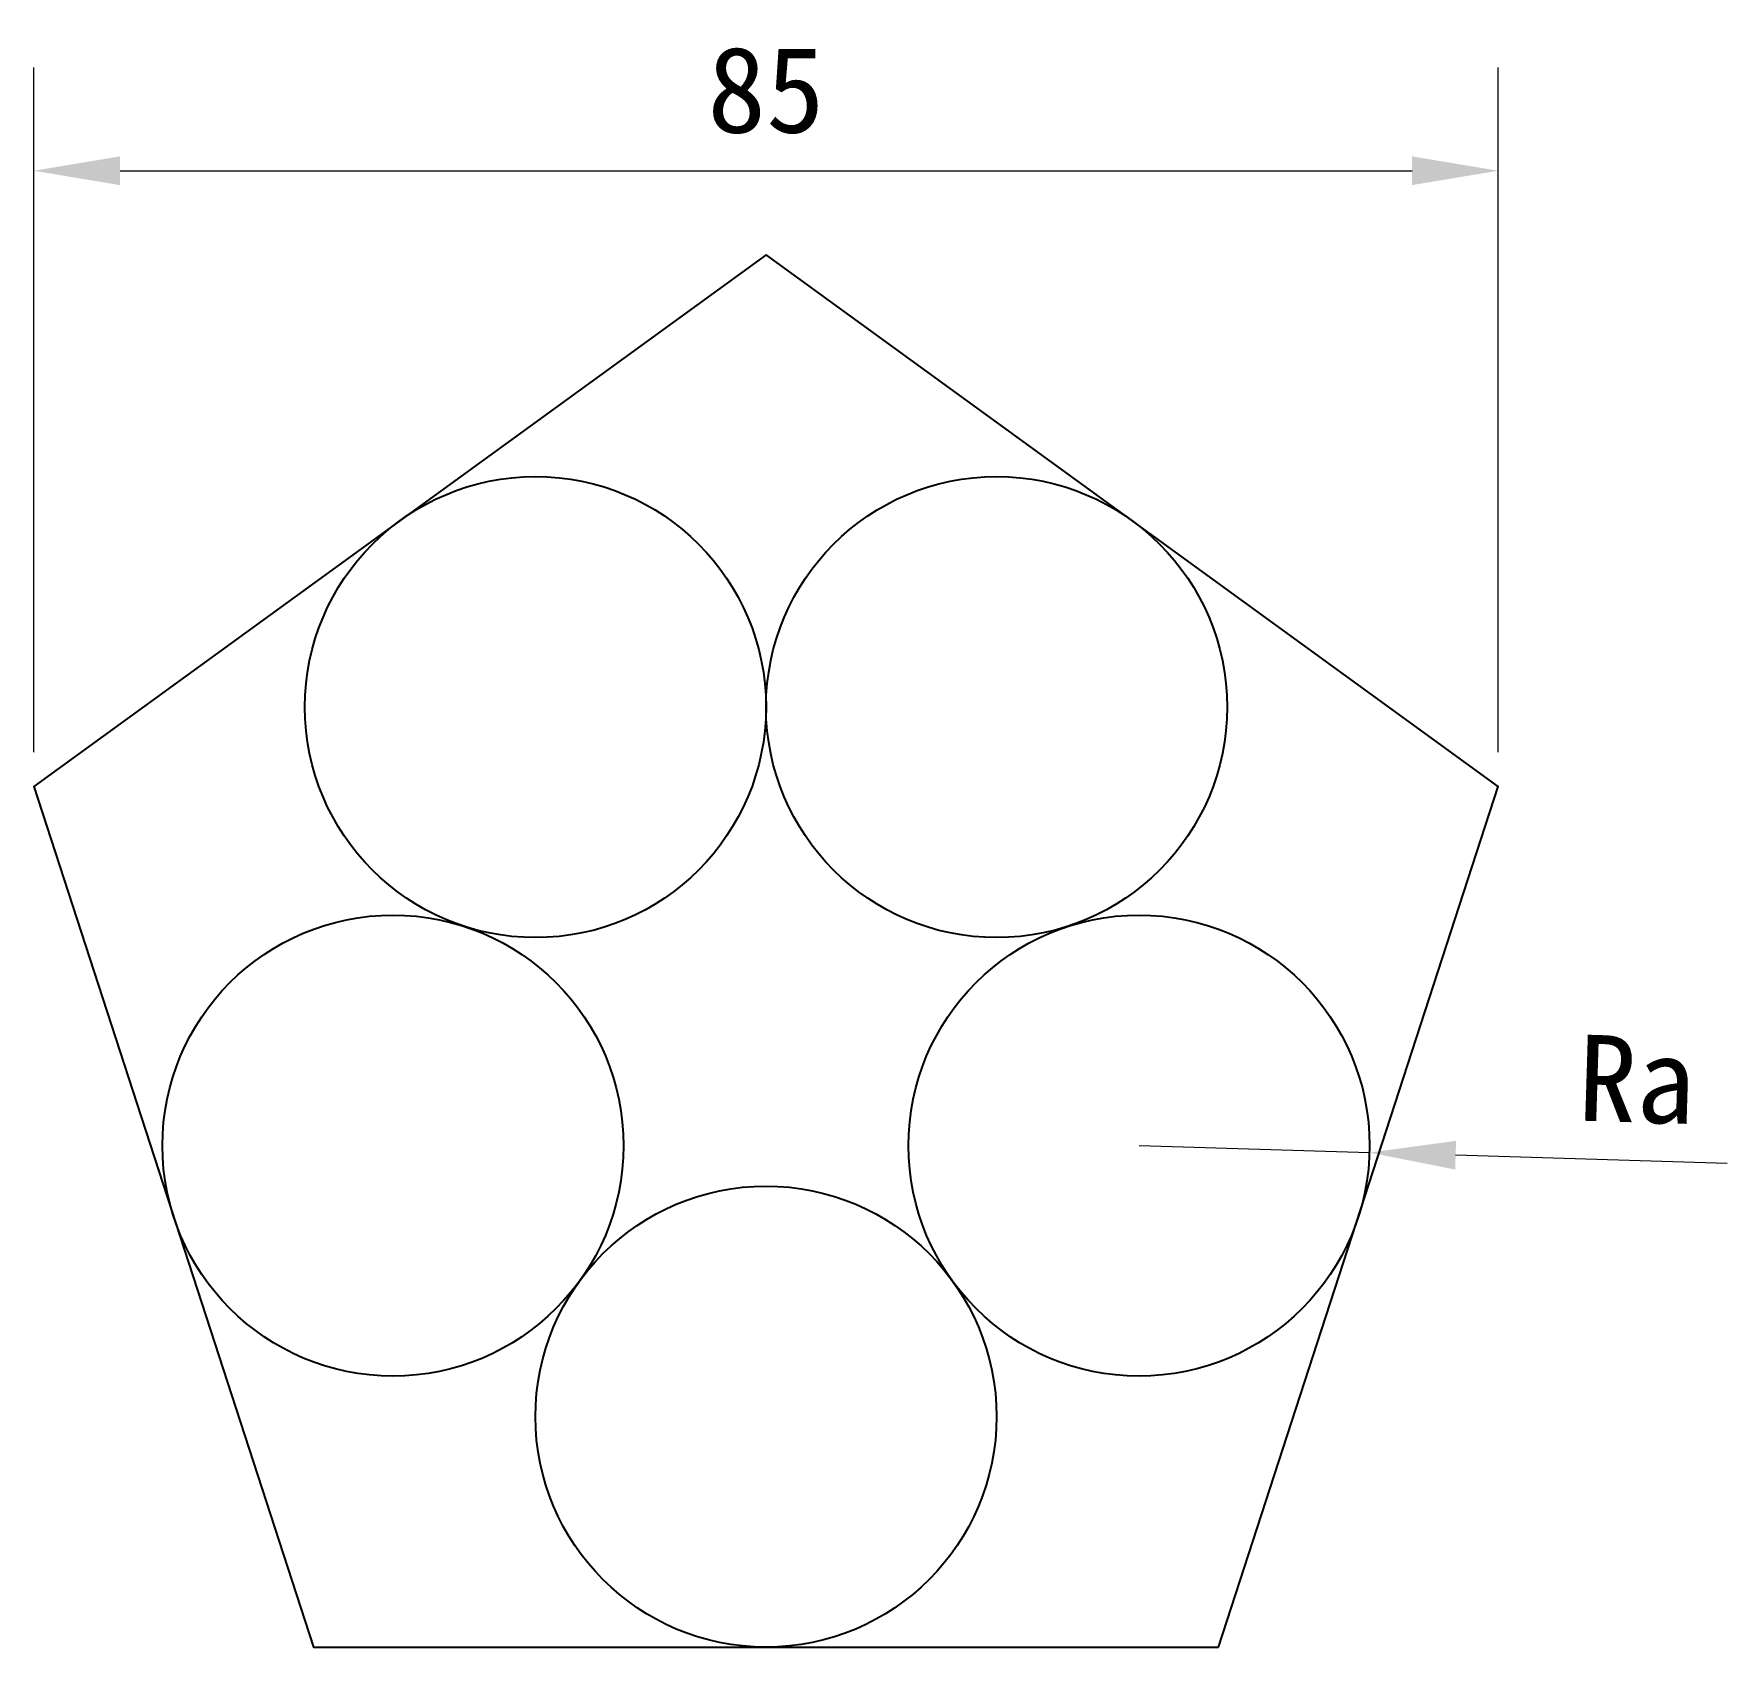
# Model space of a CAD drawing. Header units: centimetres. Extents: x 1078.6 to 1176.9, y 3530.6 to 3624.3.
import ezdxf

# ---------------------------------------------------------------- set-up
doc = ezdxf.new("R2010")
doc.units = ezdxf.units.CM
doc.header["$PDMODE"] = 35
doc.styles.add('文2.5', font='KAIU.TTF', dxfattribs={"height": 2.5})
doc.dimstyles.new('DIM2.5', dxfattribs={"dimtxt": 2.5, "dimasz": 2.5, "dimexe": 3, "dimexo": 1, "dimgap": 1, "dimtad": 1, "dimdec": 1, "dimdsep": 46, "dimtxsty": '文2.5', "dimcen": 0, "dimadec": 0, "dimazin": 0, "dimtfac": 1, "dimtdec": 1, "dimtmove": 0, "dimatfit": 3, "dimfxl": 1, "dimlwd": 15, "dimlwe": 15, "dimarcsym": 0})

# ---------------------------------------------------------------- blocks, each defined once
blk = doc.blocks.new('*D5')
at = {"color": 0, "linetype": 'Continuous', "lineweight": 15, "transparency": 16777216}
for p, q in [((1078.649, 3582.561), (1078.649, 3622.312)), ((1163.649, 3582.561), (1163.649, 3622.312)), ((1083.649, 3616.312), (1158.649, 3616.312))]:
    blk.add_line(p, q, dxfattribs=at)
at = {"color": 0, "transparency": 16777216}
for points in [[(1083.649, 3617.145), (1083.649, 3615.479), (1078.649, 3616.312)], [(1158.649, 3617.145), (1158.649, 3615.479), (1163.649, 3616.312)]]:
    blk.add_solid(points, dxfattribs=at)
at = {"layer": 'Defpoints', "color": 0, "transparency": 16777216}
for p in [(1163.649, 3616.312), (1078.649, 3580.561), (1163.649, 3580.561)]:
    blk.add_point(p, dxfattribs=at)
at = {"color": 0, "transparency": 16777216, "insert": (1121.149, 3620.978), "char_height": 5, "attachment_point": 5, "style": '文2.5'}
blk.add_mtext('85', dxfattribs=at)
blk = doc.blocks.new('*D6')
at = {"color": 0, "linetype": 'Continuous', "lineweight": 15, "transparency": 16777216}
for p, q in [((1142.804, 3559.716), (1156.181, 3559.311)), ((1176.939, 3558.682), (1161.179, 3559.159))]:
    blk.add_line(p, q, dxfattribs=at)
at = {"color": 0, "transparency": 16777216}
blk.add_solid([(1161.204, 3559.992), (1161.153, 3558.326), (1156.181, 3559.311)], dxfattribs=at)
at = {"layer": 'Defpoints', "color": 0, "transparency": 16777216}
for p in [(1142.804, 3559.716), (1156.181, 3559.311)]:
    blk.add_point(p, dxfattribs=at)
at = {"color": 0, "transparency": 16777216, "insert": (1171.7, 3563.522), "char_height": 5, "attachment_point": 5, "rotation": 358.26553, "style": '文2.5'}
blk.add_mtext('Ra', dxfattribs=at)

msp = doc.modelspace()

# ---------------------------------------------------------------- linework, layer by layer
msp.add_lwpolyline([(1147.415, 3530.599), (1163.649, 3580.561), (1121.149, 3611.439), (1078.649, 3580.561), (1094.882, 3530.599)], close=True)
for centre in [(1107.765, 3585.173), (1134.532, 3585.173), (1099.494, 3559.716), (1142.804, 3559.716), (1121.149, 3543.983)]:
    msp.add_circle(centre, 13.383)

# ---------------------------------------------------------------- dimensions: what is measured, and where the dimension line sits
dim = msp.add_linear_dim(base=(1163.649, 3616.312), p1=(1078.649, 3580.561), p2=(1163.649, 3580.561), dimstyle='DIM2.5')
dim.commit()
dim.dimension.update_dxf_attribs({"geometry": '*D5', "text_midpoint": (1121.149, 3620.978)})
dim = msp.add_radius_dim(center=(1142.804, 3559.716), mpoint=(1156.181, 3559.311), text='Ra', dimstyle='DIM2.5')
dim.commit()
dim.dimension.update_dxf_attribs({"geometry": '*D6', "text_midpoint": (1171.7, 3563.522)})

doc.saveas('drawing.dxf')
